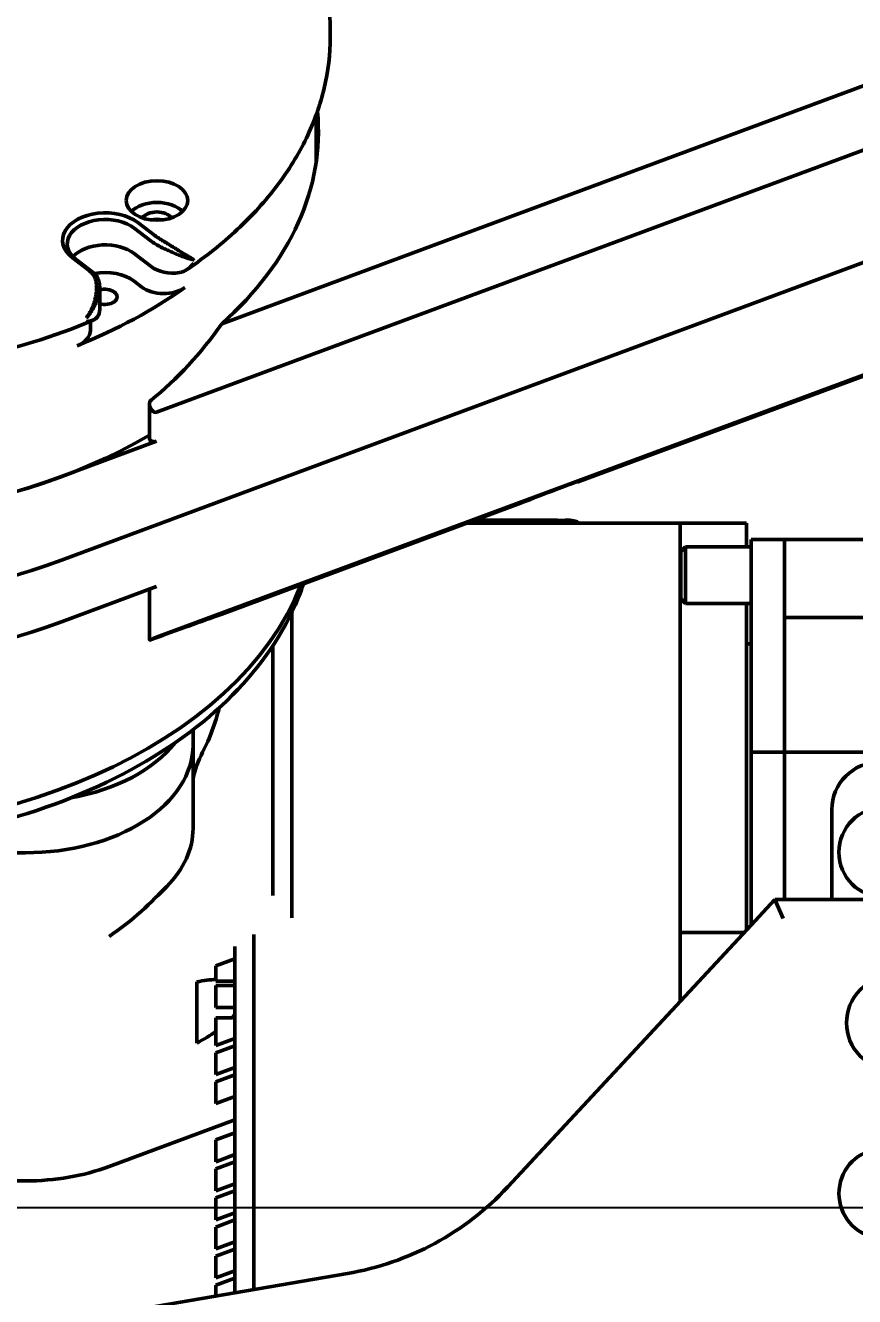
# Model space of a CAD drawing. Header units: millimetres. Extents: x 36 to 3196, y 27 to 5967.
# Drawn here: x 1218.7 to 1306.2, y 5248 to 5382.2 of the extents above; entities that cross this region are included whole.
import ezdxf
from ezdxf import colors
from ezdxf.entities.mleader import LeaderData, LeaderLine
from ezdxf.math import Vec2, Vec3

# ---------------------------------------------------------------- set-up
doc = ezdxf.new("R2010")
doc.units = ezdxf.units.MM
doc.layers.add('08_Dimension.Annotation', color=2, linetype='Continuous')
doc.layers.add('외형선(ISO)', color=7, linetype='Continuous', lineweight=50)
doc.styles.add('Coavis T-3.2 Style', font='MS PGothic.ttf', dxfattribs={"height": 3.2})
doc.styles.add('Coavis T-7.0 Style', font='MS PGothic.ttf', dxfattribs={"height": 7})
doc.dimstyles.new('Coavis D-Style$0', dxfattribs={"dimtxt": 3.2, "dimasz": 3.2, "dimexe": 2, "dimexo": 1, "dimgap": 0.8, "dimtad": 1, "dimdec": 3, "dimzin": 1, "dimdsep": 46, "dimtxsty": 'Coavis T-3.2 Style', "dimcen": 0, "dimclrd": 253, "dimclre": 253, "dimclrt": 2, "dimadec": 1, "dimazin": 0, "dimtp": 0.1, "dimtm": 0.1, "dimtfac": 0.71, "dimtdec": 3, "dimtmove": 0, "dimatfit": 3, "dimfxl": 1, "dimlwd": -1, "dimlwe": -1, "dimarcsym": 1})

# ---------------------------------------------------------------- blocks, each defined once
blk = doc.blocks.new('*D26')
at = {"layer": '08_Dimension.Annotation', "color": 253, "linetype": 'ByBlock', "transparency": 16777216}
for p, q in [((1337.77, 5257.42), (1061.7, 5257.42)), ((1063.7, 5254.22), (1063.7, 5119.62)), ((1337.77, 5116.42), (1061.7, 5116.42))]:
    blk.add_line(p, q, dxfattribs=at)
at = {"layer": '08_Dimension.Annotation', "color": 253, "transparency": 16777216}
for points in [[(1063.16, 5254.22), (1064.23, 5254.22), (1063.7, 5257.42)], [(1063.16, 5119.62), (1064.23, 5119.62), (1063.7, 5116.42)]]:
    blk.add_solid(points, dxfattribs=at)
at = {"layer": 'Defpoints', "color": 0, "transparency": 16777216}
for p in [(1338.77, 5257.42), (1063.7, 5116.42), (1338.77, 5116.42)]:
    blk.add_point(p, dxfattribs=at)
at = {"layer": '08_Dimension.Annotation', "color": 2, "transparency": 16777216, "insert": (1053.56, 5185.31), "char_height": 7, "attachment_point": 5, "rotation": 90, "style": 'Coavis T-7.0 Style'}
blk.add_mtext('{\\C5;\\P141.000}', dxfattribs=at)
blk = doc.blocks.new('_Dot')
at = {"color": 0, "linetype": 'ByBlock', "lineweight": -2}
blk.add_line((-0.5, 0), (-1, 0), dxfattribs=at)
at = {"color": 0, "linetype": 'ByBlock', "const_width": 0.5}
blk.add_lwpolyline([(-0.25, 0, 1), (0.25, 0, 1)], format="xyb", close=True, dxfattribs=at)

msp = doc.modelspace()

# ---------------------------------------------------------------- linework, layer by layer
at = {"layer": '외형선(ISO)'}
for p, q in [((1437.737, 5424.3007), (1239.3947, 5350.6932)), ((1232.5172, 5341.3544), (1406.497, 5405.9206)), ((1222.4666, 5325.7504), (1406.497, 5394.0465)), ((1406.497, 5394.0465), (1222.4666, 5325.7504)), ((1406.497, 5382.1725), (1232.5172, 5317.6062)), ((1250.8416, 5381.3339), (1250.8416, 5380.9509)), ((1249.3416, 5367.6561), (1249.3416, 5372.68)), ((1232.3217, 5359.9951), (1230.5354, 5361.3635)), ((1230.1523, 5360.7739), (1231.9386, 5359.4055)), ((1223.641, 5357.6449), (1225.4273, 5356.2766)), ((1225.8103, 5356.1001), (1224.024, 5357.4685)), ((1230.1523, 5358.0928), (1230.9654, 5357.4699)), ((1231.9386, 5356.7244), (1230.1523, 5358.0928)), ((1230.9654, 5354.5589), (1230.1523, 5355.1818)), ((1226.5121, 5354.5437), (1226.5121, 5352.1794)), ((1225.5389, 5350.9477), (1225.5389, 5350.014)), ((1276.9103, 5333.974), (1321.1399, 5350.3882)), ((1231.7672, 5342.2072), (1231.7672, 5338.5681)), ((1222.4666, 5334.5599), (1232.5172, 5338.2898)), ((1239.3947, 5320.0514), (1270.9104, 5331.7473)), ((1265.3052, 5329.6672), (1287.7728, 5329.6672)), ((1266.1462, 5329.9793), (1272.5457, 5329.9793)), ((1274.1504, 5329.9793), (1272.5457, 5329.9793)), ((1287.7728, 5327.898), (1287.7728, 5329.6672)), ((1294.7728, 5329.6672), (1287.7728, 5329.6672)), ((1287.7728, 5329.6672), (1287.7728, 5324.5857)), ((1294.7728, 5327.898), (1294.7728, 5329.6672)), ((1294.7728, 5327.898), (1294.7728, 5327.1618)), ((1295.2728, 5327.922), (1295.2728, 5327.3879)), ((1295.2728, 5327.922), (1298.7728, 5327.922)), ((1298.7728, 5327.3879), (1298.7728, 5327.922)), ((1298.7728, 5327.3919), (1298.7728, 5327.922)), ((1298.7728, 5327.922), (1321.7728, 5327.922)), ((1287.8228, 5326.6618), (1288.3228, 5327.1618)), ((1287.8228, 5321.6618), (1287.8228, 5326.6618)), ((1288.3228, 5321.1618), (1288.3228, 5327.1618)), ((1295.2728, 5327.1618), (1288.3228, 5327.1618)), ((1295.2728, 5325.0192), (1295.2728, 5327.3879)), ((1298.7728, 5325.0192), (1298.7728, 5327.3879)), ((1287.7728, 5324.5857), (1287.7728, 5318.679)), ((1295.2728, 5325.0192), (1295.2728, 5319.4335)), ((1298.7728, 5325.0192), (1298.7728, 5319.4335)), ((1232.5172, 5322.9689), (1222.4666, 5319.239)), ((1231.7672, 5317.31), (1231.7672, 5322.6906)), ((1287.8228, 5321.6618), (1288.3228, 5321.1618)), ((1295.2728, 5321.1618), (1288.3228, 5321.1618)), ((1294.7728, 5320.685), (1294.7728, 5321.1618)), ((1246.7728, 5319.0709), (1246.7728, 5320.2057)), ((1294.7728, 5289.013), (1294.7728, 5320.685)), ((1246.7728, 5306.1344), (1246.7728, 5319.0709)), ((1287.7728, 5300.0538), (1287.7728, 5318.679)), ((1287.7728, 5318.679), (1287.7728, 5300.0538)), ((1295.2728, 5307.612), (1295.2728, 5319.4335)), ((1298.7728, 5319.6846), (1321.7728, 5319.6846)), ((1298.7728, 5307.612), (1298.7728, 5319.4335)), ((1298.7728, 5307.612), (1298.7728, 5319.4335)), ((1244.7728, 5305.604), (1244.7728, 5316.7016)), ((1295.2728, 5316.922), (1294.7728, 5316.922)), ((1236.3638, 5307.8624), (1236.3638, 5306.2411)), ((1295.2728, 5307.612), (1295.2728, 5305.4688)), ((1298.7728, 5307.612), (1298.7728, 5305.4688)), ((1298.7728, 5307.612), (1298.7728, 5305.4688)), ((1236.3638, 5297.4316), (1236.3638, 5306.2411)), ((1246.7728, 5304.6098), (1246.7728, 5306.1344)), ((1295.2728, 5305.4688), (1295.2728, 5304.0655)), ((1295.2728, 5305.4688), (1298.7728, 5305.4688)), ((1298.7728, 5304.0655), (1298.7728, 5305.4688)), ((1298.7728, 5304.0655), (1298.7728, 5305.4688)), ((1298.7728, 5305.4688), (1321.7728, 5305.4688)), ((1244.7672, 5304.6098), (1244.7672, 5299.4276)), ((1246.7728, 5304.6098), (1246.7728, 5299.4276)), ((1295.2728, 5304.0655), (1295.2728, 5301.8559)), ((1298.7728, 5301.8559), (1298.7728, 5304.0655)), ((1298.7728, 5301.8559), (1298.7728, 5304.0655)), ((1295.2728, 5301.8559), (1295.2728, 5299.9003)), ((1298.7728, 5299.9003), (1298.7728, 5301.8559)), ((1298.7728, 5299.9003), (1298.7728, 5301.8559)), ((1287.7728, 5300.0538), (1287.7728, 5292.4048)), ((1295.2728, 5287.2352), (1295.2728, 5299.9003)), ((1298.7728, 5299.9003), (1298.7728, 5289.922)), ((1298.7728, 5299.9003), (1298.7728, 5289.922)), ((1244.7728, 5294.6819), (1244.7728, 5298.6152)), ((1246.7728, 5295.6387), (1246.7728, 5299.4276)), ((1303.7728, 5289.922), (1303.7728, 5299.422)), ((1246.7728, 5288.0001), (1246.7728, 5295.6387)), ((1172.5094, 5294.8702), (1218.6737, 5294.8702)), ((1218.6737, 5294.8702), (1172.5094, 5294.8702)), ((1244.7728, 5290.3778), (1244.7728, 5294.6819)), ((1287.7728, 5292.4048), (1287.7728, 5279.1747)), ((1294.7728, 5286.6978), (1294.7728, 5289.013)), ((1294.8444, 5286.7748), (1297.7728, 5289.922)), ((1297.7728, 5289.922), (1312.7728, 5289.922)), ((1297.7728, 5289.922), (1298.6438, 5287.922)), ((1242.7728, 5286.2434), (1242.7728, 5266.3213)), ((1242.7728, 5286.2434), (1242.7728, 5266.3213)), ((1269.5658, 5259.6069), (1294.8444, 5286.7748)), ((1287.7728, 5286.4581), (1294.5498, 5286.4581)), ((1240.7728, 5284.9757), (1240.7728, 5266.3213)), ((1287.7728, 5285.3205), (1287.7728, 5279.1747)), ((1238.7728, 5282.9511), (1240.7728, 5283.6933)), ((1238.7728, 5281.5037), (1238.7728, 5282.9511)), ((1236.7728, 5274.793), (1236.7728, 5281.2505)), ((1238.7728, 5281.5037), (1238.7728, 5281.317)), ((1240.5622, 5281.317), (1238.7728, 5281.317)), ((1238.7728, 5280.8661), (1240.7728, 5280.8661)), ((1238.7728, 5280.8661), (1238.7728, 5278.5525)), ((1240.7728, 5281.3952), (1240.5622, 5281.317)), ((1240.7728, 5278.5525), (1238.7728, 5278.5525)), ((1238.7728, 5277.4575), (1238.7728, 5276.0243)), ((1238.7728, 5277.4575), (1240.4832, 5277.4575)), ((1240.4832, 5277.4575), (1240.7728, 5277.565)), ((1238.7728, 5274.5246), (1238.7728, 5276.0243)), ((1240.7728, 5275.2668), (1238.7728, 5274.5246)), ((1238.7728, 5273.7586), (1240.7728, 5274.5008)), ((1238.7728, 5271.4604), (1238.7728, 5273.7586)), ((1240.7728, 5272.2027), (1238.7728, 5271.4604)), ((1238.7728, 5270.6944), (1240.7728, 5271.4366)), ((1238.7728, 5268.3962), (1238.7728, 5270.6944)), ((1240.7728, 5269.1385), (1238.7728, 5268.3962)), ((1227.5188, 5261.7684), (1240.7728, 5266.6871)), ((1227.5188, 5261.7684), (1240.7728, 5266.6871)), ((1240.7728, 5248.4402), (1240.7728, 5266.3213)), ((1242.7728, 5266.3213), (1242.7728, 5248.782)), ((1242.7728, 5266.3213), (1242.7728, 5248.782)), ((1238.7728, 5264.5705), (1240.7728, 5265.3128)), ((1238.7728, 5264.5705), (1238.7728, 5262.2724)), ((1240.7728, 5263.0146), (1238.7728, 5262.2724)), ((1238.7728, 5261.5064), (1240.7728, 5262.2486)), ((1238.7728, 5261.5064), (1238.7728, 5259.2082)), ((1172.5094, 5260.2449), (1218.6737, 5260.2449)), ((1172.5094, 5260.2449), (1218.6737, 5260.2449)), ((1240.7728, 5259.9504), (1238.7728, 5259.2082)), ((1238.7728, 5258.4422), (1240.7728, 5259.1844)), ((1238.7728, 5258.4422), (1238.7728, 5256.144)), ((1240.7728, 5256.8863), (1238.7728, 5256.144)), ((1238.7728, 5255.378), (1240.7728, 5256.1202)), ((1238.7728, 5255.378), (1238.7728, 5253.0799)), ((1240.7728, 5253.8221), (1238.7728, 5253.0799)), ((1238.7728, 5252.3138), (1240.7728, 5253.056)), ((1238.7728, 5252.3138), (1238.7728, 5250.0157)), ((1154.8186, 5233.7477), (1252.6574, 5250.4716)), ((1240.7728, 5250.7579), (1238.7728, 5250.0157)), ((1238.7728, 5249.2496), (1240.7728, 5249.9919)), ((1238.7728, 5249.2496), (1238.7728, 5248.0983))]:
    msp.add_line(p, q, dxfattribs=at)
msp.add_circle((1309.2728, 5294.922), 4.75, dxfattribs=at)
for centre, radius, start, end in [((1308.7728, 5299.422), 5, 90, 180), ((1310.2728, 5276.922), 4.95, 45.002923, 314.997077), ((1309.2728, 5258.922), 4.75, 18.671718, 341.328282), ((1247.6027, 5280.0427), 30, 279.7, 317.062979)]:
    msp.add_arc(centre, radius, start, end, dxfattribs=at)
for centre, major_axis, ratio, start_param, end_param in [((1195.5916, 5370.9923), (54, 0), 0.64278761, 5.65853836, 6.34394477), ((1195.5916, 5364.4809), (54, 0), 0.64278761, 0.0939335, 0.09626221), ((1195.5916, 5364.4809), (-53.75, 0), 0.64278761, 0, 2.0943951), ((1195.5916, 5364.4809), (-53.75, 0), 0.64278761, 0, 2.30910155), ((1227.0882, 5359.5042), (-4.5, 0), 0.64278761, 3.83972435, 6.98131701), ((1232.5532, 5361.3982), (3.25, 0), 0.64278761, 0.58241228, 2.55918038), ((1227.0882, 5359.1212), (-4, 0), 0.64278761, 3.83972435, 6.98131701), ((1232.5532, 5361.3982), (1.7, 0), 0.64278761, 0.43385483, 2.70773782), ((1232.5532, 5360.6321), (-1.7, 0), 0.64278761, 4.33243389, 5.09234407), ((1234.2368, 5361.0281), (2.5, 0), 0.64278761, 3.83972435, 3.95017395), ((1227.0882, 5356.4401), (4, 0), 0.64278761, 0.6981317, 2.593111), ((1227.0882, 5356.4401), (-4, 0), 0.64278761, 3.83972435, 5.73470366), ((1234.2368, 5360.6451), (3, 0), 0.64278761, 3.83972435, 3.95017395), ((1223.5121, 5355.2436), (-2.5, 0), 0.64278761, 3.72927476, 3.83972435), ((1223.5121, 5354.8606), (-3, 0), 0.64278761, 3.72927476, 3.83972435), ((1227.0882, 5353.5291), (4, 0), 0.64278761, 0.6981317, 1.86161498), ((1234.2368, 5357.9639), (3, 0), 0.64278761, 3.83972435, 4.94352622), ((1195.5916, 5355.6714), (-53.75, 0), 0.64278761, 0, 2.09439511), ((1195.5916, 5355.6714), (-53.75, 0), 0.64278761, 0, 2.0943951), ((1195.5916, 5377.6569), (-53.75, 0), 0.64278761, 2.13055585, 2.4073002), ((1227.0882, 5353.5291), (1.25, 0), 0.64278761, 4.23347558, 8.33289503), ((1233.2636, 5355.7985), (-3, 0), 0.64278761, 0.6981317, 2.4073002), ((1223.5121, 5352.1794), (3, 0), 0.64278761, 5.87751514, 6.28318531), ((1195.5916, 5408.7203), (27.3217, -71.3053), 0.65322195, 0.20769623, 0.41565888), ((1222.5389, 5350.014), (3, 0), 0.64278761, 5.2721485, 6.28318531), ((1195.5916, 5349.16), (-53.75, 0), 0.64278761, 0, 2.09439511), ((1195.5916, 5349.16), (-53.75, 0), 0.64278761, 0, 2.09439511), ((1232.2672, 5342.0157), (0.253, -0.6602), 0.65322195, 3.34928889, 6.27629359), ((1232.2672, 5338.5681), (-0.5, 0), 0.64278761, 0, 2.0943951), ((1273.6601, 5332.7559), (3.4999, 1.341), 0.01798661, 5.89618111, 8.75080116), ((1273.6601, 5333.1392), (3.5, 0), 0.64278761, 0.38011247, 0.40133704), ((1195.5916, 5331.541), (-53.75, 0), 0.64278761, 0, 2.89611905), ((1195.5916, 5331.541), (-53.75, 0), 0.64278761, 0, 2.89611905), ((1195.5916, 5302.6225), (53.9987, 20.6904), 0.01798661, 0.61775523, 0.82571787), ((1232.2672, 5317.5016), (0.5, 0.1916), 0.01798661, 1.04030583, 3.96731053), ((1195.5916, 5314.3433), (44, 0), 0.64278761, 5.96408382, 6.13470907), ((1218.6737, 5311.6034), (17.6901, 0), 0.64278761, 4.9875229, 5.81552208), ((1218.6737, 5306.2411), (17.6901, 0), 0.64278761, 4.71238898, 6.28318531), ((1218.6737, 5306.2411), (17.6901, 0), 0.64278761, 4.71238898, 6.28318531), ((1261.1083, 5300.4294), (-25, 0), 0.64278761, 5.96408382, 6.14009189), ((1218.6737, 5297.4316), (17.6901, 0), 0.64278761, 5.71610208, 6.28318531), ((1234.0423, 5277.0084), (7.685, 3.4272), 0.3794726, 0.75096774, 1.04523579), ((1234.0423, 5277.0084), (7.685, 3.4272), 0.3794726, 0.36093412, 0.41229839), ((1234.0423, 5277.0084), (7.685, 3.4272), 0.3794726, 5.51736619, 5.58696878), ((1234.0423, 5277.0084), (7.685, 3.4272), 0.3794726, 4.9026671, 5.19693516), ((1218.6737, 5271.6159), (17.6901, 0), 0.64278761, 4.71238898, 5.23598776), ((1218.6737, 5271.6159), (17.6901, 0), 0.64278761, 4.71238898, 5.23598776)]:
    msp.add_ellipse(centre, major_axis=major_axis, ratio=ratio, start_param=start_param, end_param=end_param, dxfattribs=at)
msp.add_ellipse((1232.5532, 5363.6963), major_axis=(-3.25, 0), ratio=0.64278761, dxfattribs=at)
for points, knots in [([(1241.096, 5402.174), (1242.3301, 5400.9884), (1243.4629, 5399.7487), (1245.5062, 5397.1743), (1246.4166, 5395.8394), (1247.9962, 5393.0905), (1248.6652, 5391.6764), (1249.7445, 5388.79), (1250.1546, 5387.3176), (1250.7032, 5384.3414), (1250.8416, 5382.8377), (1250.8416, 5381.3339)], [1.504717929, 1.504717929, 1.504717929, 1.504717929, 1.622653364, 1.622653364, 1.740588798, 1.740588798, 1.858524233, 1.858524233, 1.976459668, 1.976459668, 2.094395102, 2.094395102, 2.094395102, 2.094395102]), ([(1250.8416, 5380.9509), (1250.8416, 5379.1441), (1250.6293, 5377.3373), (1249.7862, 5373.7682), (1249.1554, 5372.006), (1247.4925, 5368.5673), (1246.4604, 5366.891), (1244.0207, 5363.6616), (1242.6132, 5362.1086), (1239.4558, 5359.1596), (1237.706, 5357.7636), (1235.8051, 5356.461)], [2.094395102, 2.094395102, 2.094395102, 2.094395102, 2.24508531, 2.24508531, 2.395775518, 2.395775518, 2.546465726, 2.546465726, 2.697155934, 2.697155934, 2.847846142, 2.847846142, 2.847846142, 2.847846142]), ([(1232.1652, 5359.2503), (1232.2536, 5359.196), (1232.3457, 5359.1414), (1232.4413, 5359.0864), (1232.489, 5359.0589), (1232.5377, 5359.0313), (1232.5872, 5359.0036), (1232.6366, 5358.9759), (1232.687, 5358.9482), (1232.7382, 5358.9204), (1232.7893, 5358.8926), (1232.8415, 5358.8646), (1232.8936, 5358.837), (1232.9457, 5358.8094), (1232.998, 5358.7821), (1233.0504, 5358.7551), (1233.1028, 5358.7281), (1233.1553, 5358.7013), (1233.208, 5358.6748), (1233.2607, 5358.6483), (1233.3135, 5358.6221), (1233.3664, 5358.5961), (1233.4194, 5358.5701), (1233.4725, 5358.5443), (1233.5256, 5358.5189), (1233.5787, 5358.4934), (1233.6314, 5358.4685), (1233.6837, 5358.444), (1233.736, 5358.4195), (1233.788, 5358.3955), (1233.8396, 5358.3719), (1233.8912, 5358.3483), (1233.9424, 5358.3251), (1233.9934, 5358.3024), (1234.0443, 5358.2796), (1234.0949, 5358.2572), (1234.1453, 5358.2353), (1234.1956, 5358.2133), (1234.2456, 5358.1917), (1234.2953, 5358.1705), (1234.345, 5358.1493), (1234.3944, 5358.1284), (1234.4435, 5358.108), (1234.4927, 5358.0875), (1234.5413, 5358.0674), (1234.5892, 5358.0479), (1234.6851, 5358.0089), (1234.7786, 5357.9718), (1234.8699, 5357.9364), (1234.9611, 5357.9011), (1235.0501, 5357.8674), (1235.1371, 5357.8354), (1235.2241, 5357.8034), (1235.309, 5357.773), (1235.3919, 5357.7442), (1235.4333, 5357.7298), (1235.4743, 5357.7157), (1235.5147, 5357.7021), (1235.5552, 5357.6884), (1235.5952, 5357.6751), (1235.6346, 5357.6622), (1235.674, 5357.6494), (1235.7127, 5357.6369), (1235.7507, 5357.6249), (1235.7887, 5357.6129), (1235.8261, 5357.6013), (1235.8628, 5357.5902), (1235.9363, 5357.5678), (1236.0071, 5357.5471), (1236.0755, 5357.528), (1236.1439, 5357.5089), (1236.2098, 5357.4913), (1236.2731, 5357.4753), (1236.3048, 5357.4674), (1236.3359, 5357.4598), (1236.3663, 5357.4526), (1236.3815, 5357.4489), (1236.3966, 5357.4454), (1236.4115, 5357.442), (1236.4189, 5357.4403), (1236.4263, 5357.4386), (1236.4337, 5357.437), (1236.4411, 5357.4353), (1236.4484, 5357.4337), (1236.4556, 5357.4321)], [-1, -1, -1, -1, -0.9375, -0.9375, -0.9375, -0.90625, -0.90625, -0.90625, -0.875, -0.875, -0.875, -0.84375, -0.84375, -0.84375, -0.8125, -0.8125, -0.8125, -0.78125, -0.78125, -0.78125, -0.75, -0.75, -0.75, -0.71875, -0.71875, -0.71875, -0.6875, -0.6875, -0.6875, -0.65625, -0.65625, -0.65625, -0.625, -0.625, -0.625, -0.59375, -0.59375, -0.59375, -0.5625, -0.5625, -0.5625, -0.53125, -0.53125, -0.53125, -0.5, -0.5, -0.5, -0.4375, -0.4375, -0.4375, -0.375, -0.375, -0.375, -0.3125, -0.3125, -0.3125, -0.28125, -0.28125, -0.28125, -0.25, -0.25, -0.25, -0.21875, -0.21875, -0.21875, -0.1875, -0.1875, -0.1875, -0.125, -0.125, -0.125, -0.0625, -0.0625, -0.0625, -0.03125, -0.03125, -0.03125, -0.015625, -0.015625, -0.015625, -0.0078125, -0.0078125, -0.0078125, 0, 0, 0, 0]), ([(1236.4556, 5357.4321), (1236.4496, 5357.4358), (1236.4434, 5357.4397), (1236.4372, 5357.4435), (1236.431, 5357.4473), (1236.4247, 5357.4512), (1236.4184, 5357.455), (1236.4058, 5357.4628), (1236.3931, 5357.4706), (1236.3802, 5357.4785), (1236.3544, 5357.4944), (1236.3279, 5357.5106), (1236.3009, 5357.5272), (1236.2468, 5357.5604), (1236.1901, 5357.595), (1236.131, 5357.6312), (1236.0718, 5357.6674), (1236.0102, 5357.7051), (1235.9459, 5357.7443), (1235.9138, 5357.7639), (1235.881, 5357.784), (1235.8476, 5357.8044), (1235.8142, 5357.8248), (1235.7801, 5357.8456), (1235.7453, 5357.8669), (1235.7105, 5357.8882), (1235.675, 5357.9098), (1235.6391, 5357.9318), (1235.6032, 5357.9537), (1235.5668, 5357.976), (1235.5299, 5357.9986), (1235.456, 5358.0438), (1235.38, 5358.0903), (1235.3018, 5358.1381), (1235.2237, 5358.186), (1235.1434, 5358.2352), (1235.0607, 5358.286), (1234.9781, 5358.3367), (1234.8931, 5358.3889), (1234.8056, 5358.4428), (1234.7618, 5358.4697), (1234.7173, 5358.4971), (1234.6723, 5358.5248), (1234.6272, 5358.5525), (1234.5819, 5358.5805), (1234.5362, 5358.6087), (1234.4904, 5358.6369), (1234.4443, 5358.6654), (1234.3979, 5358.6941), (1234.3514, 5358.7228), (1234.3046, 5358.7517), (1234.2573, 5358.7809), (1234.2101, 5358.8102), (1234.1624, 5358.8396), (1234.1144, 5358.8694), (1234.0663, 5358.8992), (1234.0178, 5358.9292), (1233.9689, 5358.9595), (1233.92, 5358.9899), (1233.8707, 5359.0205), (1233.8208, 5359.0514), (1233.7709, 5359.0824), (1233.7208, 5359.1135), (1233.6709, 5359.1445), (1233.6209, 5359.1756), (1233.5709, 5359.2066), (1233.5209, 5359.2377), (1233.471, 5359.2688), (1233.421, 5359.2999), (1233.371, 5359.331), (1233.321, 5359.3621), (1233.271, 5359.3932), (1233.2211, 5359.4243), (1233.1711, 5359.4554), (1233.1209, 5359.4866), (1233.0715, 5359.5174), (1233.0221, 5359.5481), (1232.9733, 5359.5784), (1232.9253, 5359.6083), (1232.8772, 5359.6382), (1232.8297, 5359.6677), (1232.783, 5359.6968), (1232.6894, 5359.7549), (1232.5985, 5359.8113), (1232.5105, 5359.8658)], [-1, -1, -1, -1, -0.9921875, -0.9921875, -0.9921875, -0.984375, -0.984375, -0.984375, -0.96875, -0.96875, -0.96875, -0.9375, -0.9375, -0.9375, -0.875, -0.875, -0.875, -0.8125, -0.8125, -0.8125, -0.78125, -0.78125, -0.78125, -0.75, -0.75, -0.75, -0.71875, -0.71875, -0.71875, -0.6875, -0.6875, -0.6875, -0.625, -0.625, -0.625, -0.5625, -0.5625, -0.5625, -0.5, -0.5, -0.5, -0.46875, -0.46875, -0.46875, -0.4375, -0.4375, -0.4375, -0.40625, -0.40625, -0.40625, -0.375, -0.375, -0.375, -0.34375, -0.34375, -0.34375, -0.3125, -0.3125, -0.3125, -0.28125, -0.28125, -0.28125, -0.25, -0.25, -0.25, -0.21875, -0.21875, -0.21875, -0.1875, -0.1875, -0.1875, -0.15625, -0.15625, -0.15625, -0.125, -0.125, -0.125, -0.09375, -0.09375, -0.09375, -0.0625, -0.0625, -0.0625, 0, 0, 0, 0]), ([(1225.5927, 5356.1346), (1225.6609, 5356.0694), (1225.7228, 5355.9973), (1225.7788, 5355.919), (1225.8068, 5355.8798), (1225.8334, 5355.8391), (1225.8585, 5355.7968), (1225.8836, 5355.7545), (1225.9072, 5355.7106), (1225.9295, 5355.6652), (1225.9517, 5355.6198), (1225.9726, 5355.5727), (1225.9917, 5355.525), (1226.0108, 5355.4773), (1226.0283, 5355.4286), (1226.0442, 5355.3792), (1226.0601, 5355.3297), (1226.0746, 5355.2794), (1226.0875, 5355.2284), (1226.1004, 5355.1773), (1226.1119, 5355.1255), (1226.122, 5355.073), (1226.1321, 5355.0204), (1226.1408, 5354.967), (1226.1481, 5354.9131), (1226.1554, 5354.8591), (1226.1612, 5354.8051), (1226.1658, 5354.7508), (1226.1704, 5354.6965), (1226.1736, 5354.6421), (1226.1756, 5354.5875), (1226.1776, 5354.5329), (1226.1784, 5354.4781), (1226.178, 5354.4232), (1226.1776, 5354.3683), (1226.176, 5354.3133), (1226.1733, 5354.258), (1226.1706, 5354.2028), (1226.1668, 5354.1475), (1226.162, 5354.092), (1226.1571, 5354.0365), (1226.1512, 5353.9809), (1226.1442, 5353.9251), (1226.1372, 5353.8692), (1226.1292, 5353.8136), (1226.1202, 5353.7582), (1226.1024, 5353.6475), (1226.0808, 5353.5378), (1226.0559, 5353.4291), (1226.0309, 5353.3203), (1226.0026, 5353.2125), (1225.9712, 5353.1055), (1225.9398, 5352.9986), (1225.9053, 5352.8925), (1225.8678, 5352.7872), (1225.849, 5352.7346), (1225.8295, 5352.6821), (1225.8093, 5352.6299), (1225.789, 5352.5777), (1225.768, 5352.5256), (1225.7464, 5352.4739), (1225.7247, 5352.4222), (1225.7025, 5352.371), (1225.6796, 5352.3202), (1225.6568, 5352.2694), (1225.6333, 5352.219), (1225.6093, 5352.1691), (1225.5612, 5352.0693), (1225.5108, 5351.9711), (1225.4581, 5351.8746), (1225.4054, 5351.7781), (1225.3505, 5351.6833), (1225.2933, 5351.5901), (1225.2648, 5351.5435), (1225.2356, 5351.4973), (1225.2059, 5351.4515), (1225.1911, 5351.4287), (1225.1761, 5351.4059), (1225.161, 5351.3832), (1225.1534, 5351.3719), (1225.1458, 5351.3605), (1225.1382, 5351.3492), (1225.1306, 5351.338), (1225.1228, 5351.3266), (1225.1152, 5351.3155)], [-1, -1, -1, -1, -0.9375, -0.9375, -0.9375, -0.90625, -0.90625, -0.90625, -0.875, -0.875, -0.875, -0.84375, -0.84375, -0.84375, -0.8125, -0.8125, -0.8125, -0.78125, -0.78125, -0.78125, -0.75, -0.75, -0.75, -0.71875, -0.71875, -0.71875, -0.6875, -0.6875, -0.6875, -0.65625, -0.65625, -0.65625, -0.625, -0.625, -0.625, -0.59375, -0.59375, -0.59375, -0.5625, -0.5625, -0.5625, -0.53125, -0.53125, -0.53125, -0.5, -0.5, -0.5, -0.4375, -0.4375, -0.4375, -0.375, -0.375, -0.375, -0.3125, -0.3125, -0.3125, -0.28125, -0.28125, -0.28125, -0.25, -0.25, -0.25, -0.21875, -0.21875, -0.21875, -0.1875, -0.1875, -0.1875, -0.125, -0.125, -0.125, -0.0625, -0.0625, -0.0625, -0.03125, -0.03125, -0.03125, -0.015625, -0.015625, -0.015625, -0.0078125, -0.0078125, -0.0078125, 0, 0, 0, 0]), ([(1225.1152, 5351.3155), (1225.1243, 5351.3259), (1225.1335, 5351.3364), (1225.1425, 5351.347), (1225.1516, 5351.3575), (1225.1607, 5351.3681), (1225.1697, 5351.3786), (1225.1877, 5351.3998), (1225.2056, 5351.4211), (1225.2234, 5351.4425), (1225.2588, 5351.4852), (1225.2938, 5351.5284), (1225.3281, 5351.572), (1225.3968, 5351.6592), (1225.4632, 5351.7481), (1225.5273, 5351.8387), (1225.5914, 5351.9292), (1225.6532, 5352.0215), (1225.7126, 5352.1155), (1225.7423, 5352.1625), (1225.7714, 5352.2099), (1225.7999, 5352.2578), (1225.8284, 5352.3057), (1225.8563, 5352.3541), (1225.8835, 5352.4029), (1225.9108, 5352.4517), (1225.9374, 5352.5009), (1225.9632, 5352.5503), (1225.989, 5352.5997), (1226.014, 5352.6493), (1226.0382, 5352.6992), (1226.0867, 5352.7989), (1226.132, 5352.8995), (1226.174, 5353.0011), (1226.2161, 5353.1027), (1226.2549, 5353.2052), (1226.2901, 5353.3088), (1226.3253, 5353.4124), (1226.3571, 5353.5171), (1226.3849, 5353.6228), (1226.3988, 5353.6757), (1226.4118, 5353.7289), (1226.4236, 5353.7823), (1226.4355, 5353.8357), (1226.4463, 5353.889), (1226.4558, 5353.9422), (1226.4654, 5353.9954), (1226.4739, 5354.0485), (1226.4811, 5354.1015), (1226.4883, 5354.1545), (1226.4943, 5354.2074), (1226.4991, 5354.2602), (1226.5039, 5354.313), (1226.5074, 5354.3658), (1226.5095, 5354.4184), (1226.5117, 5354.471), (1226.5125, 5354.5235), (1226.512, 5354.5759), (1226.5114, 5354.6283), (1226.5094, 5354.6805), (1226.5058, 5354.7327), (1226.5023, 5354.7849), (1226.4973, 5354.8366), (1226.4906, 5354.8876), (1226.484, 5354.9385), (1226.4759, 5354.9888), (1226.4661, 5355.0385), (1226.4563, 5355.0881), (1226.4449, 5355.137), (1226.4317, 5355.1853), (1226.4186, 5355.2335), (1226.4038, 5355.281), (1226.3871, 5355.3277), (1226.3705, 5355.3743), (1226.3519, 5355.4205), (1226.3318, 5355.465), (1226.3116, 5355.5095), (1226.2898, 5355.5527), (1226.2663, 5355.5944), (1226.2428, 5355.636), (1226.2176, 5355.6763), (1226.1908, 5355.7151), (1226.1371, 5355.7926), (1226.0766, 5355.8644), (1226.0088, 5355.9297)], [-1, -1, -1, -1, -0.9921875, -0.9921875, -0.9921875, -0.984375, -0.984375, -0.984375, -0.96875, -0.96875, -0.96875, -0.9375, -0.9375, -0.9375, -0.875, -0.875, -0.875, -0.8125, -0.8125, -0.8125, -0.78125, -0.78125, -0.78125, -0.75, -0.75, -0.75, -0.71875, -0.71875, -0.71875, -0.6875, -0.6875, -0.6875, -0.625, -0.625, -0.625, -0.5625, -0.5625, -0.5625, -0.5, -0.5, -0.5, -0.46875, -0.46875, -0.46875, -0.4375, -0.4375, -0.4375, -0.40625, -0.40625, -0.40625, -0.375, -0.375, -0.375, -0.34375, -0.34375, -0.34375, -0.3125, -0.3125, -0.3125, -0.28125, -0.28125, -0.28125, -0.25, -0.25, -0.25, -0.21875, -0.21875, -0.21875, -0.1875, -0.1875, -0.1875, -0.15625, -0.15625, -0.15625, -0.125, -0.125, -0.125, -0.09375, -0.09375, -0.09375, -0.0625, -0.0625, -0.0625, 0, 0, 0, 0]), ([(1234.924, 5356.0868), (1235.0287, 5356.1027), (1235.1399, 5356.1311), (1235.4603, 5356.2475), (1235.6697, 5356.3608), (1236.0887, 5356.6661), (1236.2814, 5356.8481), (1236.4521, 5357.045), (1236.4538, 5357.047), (1236.4556, 5357.0491)], [0.620418883, 0.620418883, 0.620418883, 0.620418883, 0.667518907, 0.667518907, 0.75055806, 0.75055806, 0.83624971, 0.83624971, 0.837158655, 0.837158655, 0.837158655, 0.837158655]), ([(1225.8348, 5351.0717), (1221.7293, 5349.339), (1217.2664, 5347.9626), (1207.9375, 5346.0155), (1203.0721, 5345.4451), (1193.2796, 5345.1494), (1188.3531, 5345.4241), (1178.7839, 5346.8001), (1174.1419, 5347.9011), (1165.4671, 5350.8545), (1161.4351, 5352.7065), (1157.8494, 5354.8714)], [3.08421833, 3.08421833, 3.08421833, 3.08421833, 3.35123323, 3.35123323, 3.61824812, 3.61824812, 3.88526301, 3.88526301, 4.1522779, 4.1522779, 4.41929279, 4.41929279, 4.41929279, 4.41929279]), ([(1226.2687, 5351.4184), (1226.1948, 5351.3079), (1226.0963, 5351.2125), (1225.7501, 5351.0115), (1225.4685, 5350.9496), (1225.1197, 5350.9327), (1225.1175, 5350.9326), (1225.1152, 5350.9325)], [-0.213745231, -0.213745231, -0.213745231, -0.213745231, -0.132568287, -0.132568287, 0, 0, 0.000856776, 0.000856776, 0.000856776, 0.000856776]), ([(1248.0202, 5323.2524), (1247.6837, 5322.2595), (1247.2847, 5321.2795), (1245.1131, 5316.7211), (1242.5658, 5313.367), (1235.983, 5307.2579), (1231.8802, 5304.5358), (1222.5754, 5300.069), (1217.3596, 5298.3379), (1206.3832, 5296.0484), (1200.6247, 5295.4895), (1189.1364, 5295.5897), (1183.4085, 5296.2472), (1172.5356, 5298.7236), (1167.3929, 5300.5431), (1158.2088, 5305.2003), (1154.1675, 5308.0381), (1147.6773, 5314.4722), (1145.2046, 5318.0616), (1142.4658, 5324.881), (1141.8416, 5328.0179), (1141.8416, 5331.158)], [0.82533254, 0.82533254, 0.82533254, 0.82533254, 0.90801679, 0.90801679, 1.21662773, 1.21662773, 1.54019344, 1.54019344, 1.86788171, 1.86788171, 2.19522017, 2.19522017, 2.52219045, 2.52219045, 2.84958447, 2.84958447, 3.17720703, 3.17720703, 3.49982501, 3.49982501, 3.75245789, 3.75245789, 3.75245789, 3.75245789]), ([(1274.1503, 5329.9792), (1274.3057, 5329.9792), (1274.4659, 5329.972), (1274.8361, 5329.9533), (1275.0491, 5329.9422), (1275.4455, 5329.9422), (1275.6118, 5329.9486), (1275.7728, 5329.9565)], [1.195368915, 1.195368915, 1.195368915, 1.195368915, 1.249458536, 1.249458536, 1.316584166, 1.316584166, 1.368375976, 1.368375976, 1.368375976, 1.368375976]), ([(1275.7728, 5329.9565), (1275.9289, 5329.9641), (1276.0888, 5329.959), (1276.386, 5329.9229), (1276.5186, 5329.8966), (1276.6467, 5329.8611)], [0.1090817454, 0.1090817454, 0.1090817454, 0.1090817454, 0.1428015757, 0.1428015757, 0.1711720096, 0.1711720096, 0.1711720096, 0.1711720096]), ([(1233.5948, 5291.3234), (1232.8475, 5290.5691), (1231.9188, 5289.6116), (1229.8253, 5287.7363), (1228.6608, 5286.8154), (1227.5188, 5286.052)], [-0.834717619, -0.834717619, -0.834717619, -0.834717619, -0.417358809, -0.417358809, 0, 0, 0, 0])]:
    msp.add_open_spline(points, degree=3, knots=knots, dxfattribs=at)
for points in [[(1277.1656, 5329.6672), (1276.9958, 5329.7484), (1276.8222, 5329.8125), (1276.6467, 5329.861)], [(1244.7672, 5304.6098), (1244.7672, 5304.9692), (1244.7762, 5305.3067), (1244.7728, 5305.604)], [(1244.7672, 5299.4276), (1244.7672, 5299.1954), (1244.7759, 5298.9181), (1244.7728, 5298.6152)]]:
    msp.add_open_spline(points, degree=3, dxfattribs=at)

# ---------------------------------------------------------------- dimensions: what is measured, and where the dimension line sits
at = {"layer": '08_Dimension.Annotation'}
dim = msp.add_linear_dim(base=(1063.698, 5116.422), p1=(1338.7728, 5257.422), p2=(1338.7728, 5116.422), angle=270, text='{\\C5;\\P<>}', dimstyle='Coavis D-Style$0', override={"dimtxsty": 'Coavis T-7.0 Style', "dimfxl": 0.6}, dxfattribs=at)
dim.commit()
dim.dimension.update_dxf_attribs({"geometry": '*D26', "text_midpoint": (1063.698, 5185.3053), "dimtype": 160})

# ---------------------------------------------------------------- leaders
ml = msp.add_multileader_mtext('Standard', dxfattribs=at)
ml.set_content('{\\fGulim|b0|i0|c129|p50;\\C256;\\c0;Attachment Rails (M5)}', color=2, style='Coavis T-7.0 Style')
ml.set_leader_properties(color=253)
ml.set_arrow_properties(name='DOT')
ml.build(insert=Vec2(0, 0))
ml.multileader.update_dxf_attribs({"text_left_attachment_type": 5, "text_right_attachment_type": 5, "dogleg_length": 3, "arrow_head_size": 7})
ctx = ml.context
ctx.base_point, ctx.char_height, ctx.arrow_head_size, ctx.plane_origin, ctx.plane_x_axis, ctx.plane_y_axis = Vec3(1550.4959, 5479.0633), 7, 7, Vec3(1234.6225, 5216.622), Vec3(0, -1), Vec3(1, 0)
ctx.left_attachment, ctx.right_attachment = 5, 5
notes = []
notes.append((ctx, [(0, (1, 1, 0), (1550.4959, 5374.6412), (0, 1), 3, [(1, [(1234.6225, 5216.622), (1457.2548, 5257.722)], 0, [])])]))
ctx.mtext.insert, ctx.mtext.text_direction, ctx.mtext.rotation, ctx.mtext.flow_direction = Vec3(1559.7068, 5477.0633), Vec3(0, -1), 4.71238898, 5
for ctx, leaders in notes:
    for number, flags, end, landing, length, lines in leaders:
        leader = LeaderData()
        leader.index, (leader.has_last_leader_line, leader.has_dogleg_vector, leader.attachment_direction) = number, flags
        leader.last_leader_point, leader.dogleg_vector, leader.dogleg_length = Vec3(end), Vec3(landing), length
        for number, points, colour, breaks in lines:
            line = LeaderLine()
            line.index, line.vertices, line.color, line.breaks = number, Vec3.list(points), colors.encode_raw_color(colour), breaks
            leader.lines.append(line)
        ctx.leaders.append(leader)

doc.saveas('drawing.dxf')
